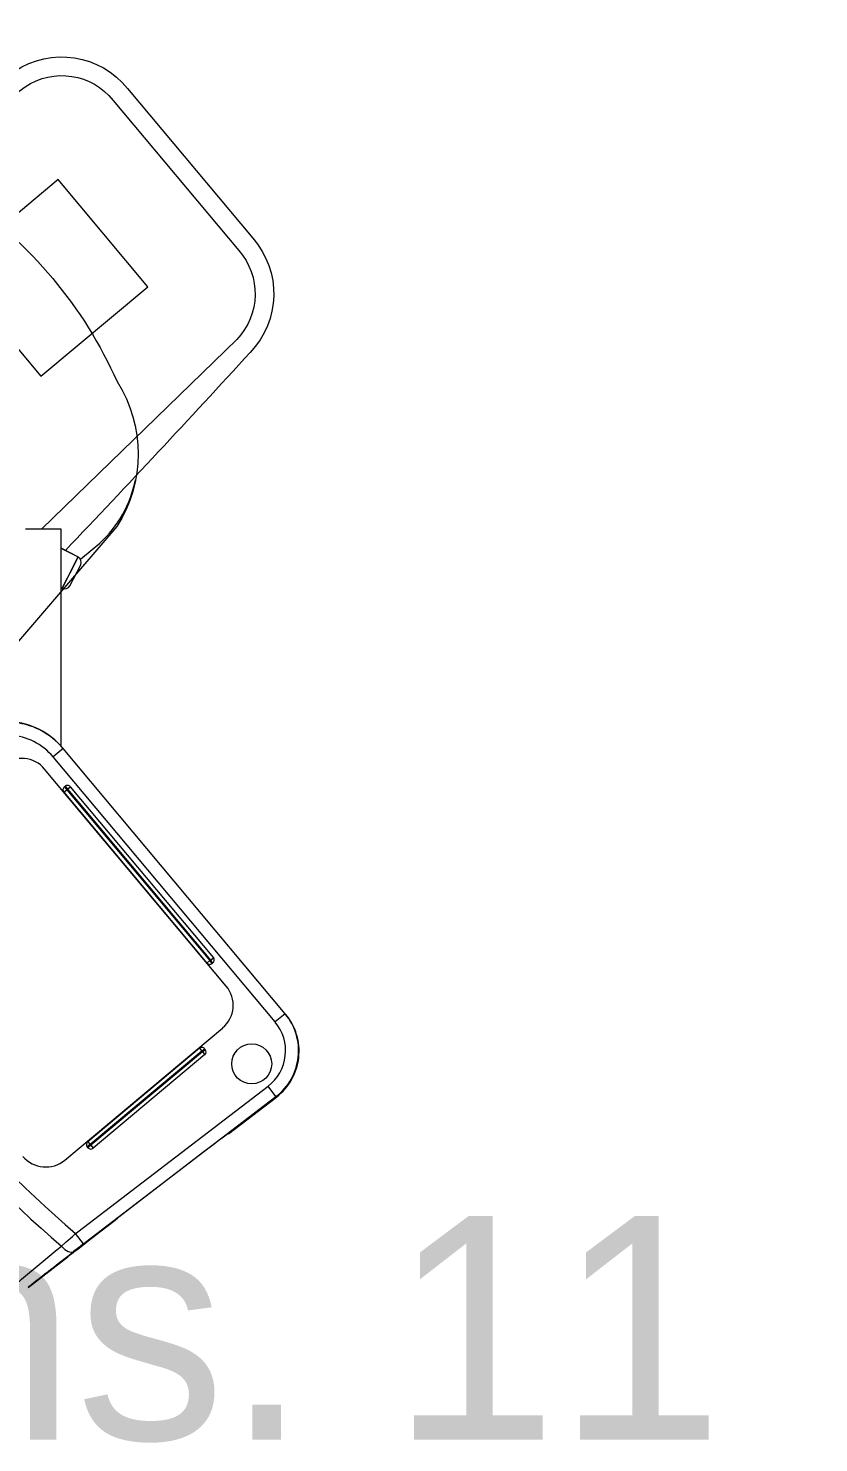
# Model space of a CAD drawing. Header units: metres. Extents: x 2999 to 3109, y 1752 to 1796.
# Drawn here: x 3008.68 to 3009.53, y 1760.967 to 1762.487 of the extents above; entities that cross this region are included whole.
import ezdxf

# ---------------------------------------------------------------- set-up
doc = ezdxf.new("R2010")
doc.units = ezdxf.units.M
doc.layers.add('PAREDES', color=7, linetype='Continuous')
doc.styles.add('PADRAO MK', font='')
doc.styles.get('PADRAO MK').set_extended_font_data('AvantGarde Bk BT')

msp = doc.modelspace()

# ---------------------------------------------------------------- linework, layer by layer
at = {"layer": 'PAREDES', "color": 253, "lineweight": 0}
for p, q in [((3008.6774, 1761.949), (3008.7155, 1761.949)), ((3008.7155, 1761.949), (3008.7153, 1761.749)), ((3008.7155, 1761.9283), (3008.7341, 1761.9189)), ((3008.7155, 1761.9283), (3008.7341, 1761.9189)), ((3008.7161, 1761.9281), (3008.7341, 1761.9188)), ((3008.7161, 1761.9281), (3008.7341, 1761.9188)), ((3008.7168, 1761.8849), (3008.7341, 1761.9189)), ((3008.7168, 1761.8849), (3008.7341, 1761.9189)), ((3008.7168, 1761.8849), (3008.7341, 1761.9188)), ((3008.7168, 1761.8849), (3008.7341, 1761.9188)), ((3008.7169, 1761.8851), (3008.734, 1761.9186)), ((3008.7169, 1761.8852), (3008.734, 1761.9186)), ((3008.7169, 1761.8851), (3008.734, 1761.9186)), ((3008.7169, 1761.8852), (3008.734, 1761.9186)), ((3008.7251, 1761.8877), (3008.7368, 1761.9105)), ((3008.7251, 1761.8877), (3008.7368, 1761.9105)), ((3008.7252, 1761.8877), (3008.7368, 1761.9104)), ((3008.7252, 1761.8877), (3008.7368, 1761.9104)), ((3008.7155, 1761.8856), (3008.7168, 1761.8849)), ((3008.7155, 1761.8856), (3008.7168, 1761.8849)), ((3008.7159, 1761.8854), (3008.7168, 1761.8849)), ((3008.7159, 1761.8854), (3008.7168, 1761.8849)), ((3008.7153, 1761.749), (3008.7153, 1761.716)), ((3008.718, 1761.713), (3008.7072, 1761.704)), ((3008.718, 1761.713), (3008.7175, 1761.7136)), ((3008.9564, 1761.4281), (3008.718, 1761.713)), ((3008.9457, 1761.4192), (3008.7072, 1761.704)), ((3008.8931, 1761.4578), (3008.698, 1761.6909)), ((3008.7187, 1761.6662), (3008.7217, 1761.6687)), ((3008.7199, 1761.6724), (3008.7192, 1761.6718)), ((3008.7192, 1761.6718), (3008.7217, 1761.6687)), ((3008.7199, 1761.6724), (3008.7225, 1761.6694)), ((3008.7225, 1761.6694), (3008.7217, 1761.6687)), ((3008.7217, 1761.6687), (3008.8755, 1761.4851)), ((3008.7225, 1761.6694), (3008.7256, 1761.6719)), ((3008.7225, 1761.6694), (3008.8762, 1761.4857)), ((3008.7256, 1761.6719), (3008.8793, 1761.4883)), ((3008.7187, 1761.6662), (3008.8724, 1761.4825)), ((3008.8724, 1761.4825), (3008.8755, 1761.4851)), ((3008.8755, 1761.4851), (3008.8762, 1761.4857)), ((3008.878, 1761.482), (3008.8755, 1761.4851)), ((3008.8762, 1761.4857), (3008.8793, 1761.4883)), ((3008.8788, 1761.4827), (3008.8762, 1761.4857)), ((3008.878, 1761.482), (3008.8788, 1761.4827)), ((3008.9564, 1761.4281), (3008.9457, 1761.4192)), ((3008.9564, 1761.4281), (3008.9569, 1761.4275)), ((3008.7196, 1761.2709), (3008.8891, 1761.4127)), ((3008.8643, 1761.391), (3008.7443, 1761.2905)), ((3008.8668, 1761.3879), (3008.7468, 1761.2874)), ((3008.8675, 1761.3871), (3008.7475, 1761.2867)), ((3008.8701, 1761.3841), (3008.7501, 1761.2836)), ((3008.8643, 1761.391), (3008.8668, 1761.3879)), ((3008.8668, 1761.3879), (3008.8699, 1761.3905)), ((3008.8675, 1761.3871), (3008.8668, 1761.3879)), ((3008.8675, 1761.3871), (3008.8706, 1761.3897)), ((3008.8675, 1761.3871), (3008.8701, 1761.3841)), ((3008.8706, 1761.3897), (3008.8699, 1761.3905)), ((3008.7335, 1761.1937), (3008.938, 1761.3502)), ((3008.9465, 1761.3391), (3008.938, 1761.3502)), ((3008.742, 1761.1826), (3008.9465, 1761.3391)), ((3008.8954, 1761.2989), (3008.9471, 1761.3385)), ((3008.9465, 1761.3391), (3008.9471, 1761.3385)), ((3008.7468, 1761.2874), (3008.7438, 1761.2849)), ((3008.7443, 1761.2905), (3008.7468, 1761.2874)), ((3008.7468, 1761.2874), (3008.7475, 1761.2867)), ((3008.8954, 1761.2989), (3008.8952, 1761.2991)), ((3008.8954, 1761.2993), (3008.8956, 1761.2991)), ((3008.8954, 1761.2989), (3008.8956, 1761.2991)), ((3008.7438, 1761.2849), (3008.7444, 1761.2841)), ((3008.7475, 1761.2867), (3008.7444, 1761.2841)), ((3008.7475, 1761.2867), (3008.7501, 1761.2836)), ((3008.869, 1761.2796), (3008.7764, 1761.2084)), ((3008.7311, 1761.1919), (3008.7335, 1761.1937)), ((3008.7396, 1761.1808), (3008.7311, 1761.1919)), ((3008.7396, 1761.1808), (3008.742, 1761.1826)), ((3008.6803, 1761.1339), (3008.7229, 1761.1669)), ((3008.7305, 1761.1728), (3008.7335, 1761.1751))]:
    msp.add_line(p, q, dxfattribs=at)
for points in [[(3008.3258, 1762.2157, -0.007078), (3008.6659, 1762.4407, -0.39016), (3008.7871, 1762.422), (3008.9217, 1762.2612, -0.39016), (3008.9188, 1762.1386, -0.005664), (3008.7203, 1761.9259, -0.004559)], [(3008.3661, 1762.1989), (3008.6771, 1762.424, -0.391128), (3008.7716, 1762.4093), (3008.9065, 1762.2482, -0.391128), (3008.9044, 1762.1525), (3008.6945, 1761.9487)], [(3008.0833, 1761.5443, -0.234658), (3007.9251, 1761.7593, -0.272496), (3007.9594, 1761.8532), (3008.1689, 1762.0286, 0.181632), (3008.2036, 1762.0901), (3008.2116, 1762.1424, -0.228787), (3008.2707, 1762.2227), (3008.4565, 1762.3328, -0.293385), (3008.6098, 1762.3054, -0.140345), (3008.7758, 1762.1072, -0.293384), (3008.7757, 1761.9514), (3008.6347, 1761.7879, -0.228787), (3008.5452, 1761.7438), (3008.5336, 1761.7441)], [(3008.7364, 1761.9163), (3008.7573, 1761.9338, 0.160317), (3008.7956, 1762.0018)]]:
    msp.add_lwpolyline(points, format="xyb", dxfattribs=at)
msp.add_lwpolyline([(3008.7125, 1762.3242), (3008.5975, 1762.2279), (3008.6938, 1762.1129), (3008.8088, 1762.2091)], close=True, dxfattribs=at)
for points in [[(3008.7364, 1761.9163), (3008.7415, 1761.9206)], [(3008.8961, 1761.2997), (3008.8961, 1761.2997), (3008.8961, 1761.2997), (3008.8961, 1761.2997), (3008.896, 1761.2997), (3008.8959, 1761.2996), (3008.8955, 1761.2994), (3008.8948, 1761.2989), (3008.8931, 1761.2977), (3008.8903, 1761.2956), (3008.8856, 1761.2922), (3008.8787, 1761.287), (3008.8704, 1761.2807), (3008.869, 1761.2796)], [(3008.8956, 1761.2991), (3008.896, 1761.2995), (3008.8961, 1761.2996), (3008.8961, 1761.2996), (3008.8961, 1761.2997), (3008.8961, 1761.2997), (3008.8961, 1761.2997)], [(3008.7335, 1761.1751), (3008.7449, 1761.184), (3008.7588, 1761.1948), (3008.7736, 1761.2063), (3008.7764, 1761.2084)], [(3008.716, 1761.1783), (3008.7213, 1761.1831), (3008.7278, 1761.1889), (3008.7311, 1761.1919)], [(3008.6695, 1761.1395), (3008.6707, 1761.1406), (3008.6716, 1761.1414), (3008.6733, 1761.1428), (3008.6774, 1761.1463), (3008.69, 1761.1569), (3008.6986, 1761.1641), (3008.7029, 1761.1677), (3008.7073, 1761.1712), (3008.7116, 1761.1748), (3008.716, 1761.1783)]]:
    msp.add_lwpolyline(points, dxfattribs=at)
msp.add_circle((3008.9205, 1761.3742), 0.0215, dxfattribs=at)
for centre, radius, start, end in [((3010.2566, 1763.1232), 0.8, 180, 270), ((3008.731, 1761.913), 0.00636, 336.1397, 61.6068), ((3008.7309, 1761.913), 0.00636, 336.1397, 61.6068), ((3008.731, 1761.913), 0.00636, 336.1397, 61.6068), ((3008.7309, 1761.913), 0.00636, 336.1397, 61.6068), ((3008.7197, 1761.8909), 0.00636, 244.2613, 329.7285), ((3008.7196, 1761.8909), 0.00636, 244.2613, 329.7285), ((3008.7197, 1761.8909), 0.00636, 244.2613, 329.7285), ((3008.7196, 1761.8909), 0.00636, 244.2613, 329.7285), ((3008.6566, 1761.6616), 0.08, 39.9306, 132.4411), ((3008.6566, 1761.6616), 0.066, 39.9287, 132.4394), ((3008.6734, 1761.6704), 0.032, 39.9341, 129.9341), ((3008.7217, 1761.6687), 0.004, 129.9341, 219.9341), ((3008.7225, 1761.6694), 0.004, 39.9341, 129.9341), ((3009.6768, 1762.2857), 1.4661, 210.8147, 229.0535), ((3008.8762, 1761.4857), 0.004, 309.9341, 39.9341), ((3008.8755, 1761.4851), 0.004, 219.9341, 309.9341), ((3008.8686, 1761.4373), 0.032, 309.9341, 39.9341), ((3008.9089, 1761.3883), 0.062, 307.4266, 39.937), ((3008.9094, 1761.3877), 0.062, 307.4288, 39.9394), ((3008.9089, 1761.3883), 0.048, 307.4287, 39.9395), ((3008.8668, 1761.3879), 0.004, 39.9341, 129.9341), ((3008.8675, 1761.3871), 0.004, 309.9341, 39.9341), ((3008.7468, 1761.2874), 0.004, 129.9341, 219.9341), ((3008.6991, 1761.2954), 0.032, 219.9341, 309.9341), ((3008.7475, 1761.2867), 0.004, 219.9341, 309.9341), ((3009.6048, 1760.0496), 1.4241, 127.4084, 127.9486), ((2940.6993, 1848.3202), 110.5566, 307.944576, 307.976514), ((3009.7285, 1759.8685), 1.6423, 127.4194, 127.7571)]:
    msp.add_arc(centre, radius, start, end, dxfattribs=at)
for centre, major_axis, ratio, start_param, end_param in [((3008.6561, 1761.6622), (0.0511, -0.0615), 0.999847, 1.574389, 3.188993), ((3011.8307, 1764.0888), (3.2627, 2.7314), 0.578364, 3.047316, 3.235869), ((3008.7206, 1761.1836), (0.0085, -0.0109), 0.497732, 4.809925, 6.263062)]:
    msp.add_ellipse(centre, major_axis=major_axis, ratio=ratio, start_param=start_param, end_param=end_param, dxfattribs=at)

# ---------------------------------------------------------------- texts
at = {"layer": 'PAREDES', "color": 253, "lineweight": 0, "style": 'PADRAO MK'}
msp.add_text('Cons. 11', height=0.24, dxfattribs=at).set_placement((3008.1428, 1760.9706))

doc.saveas('drawing.dxf')
